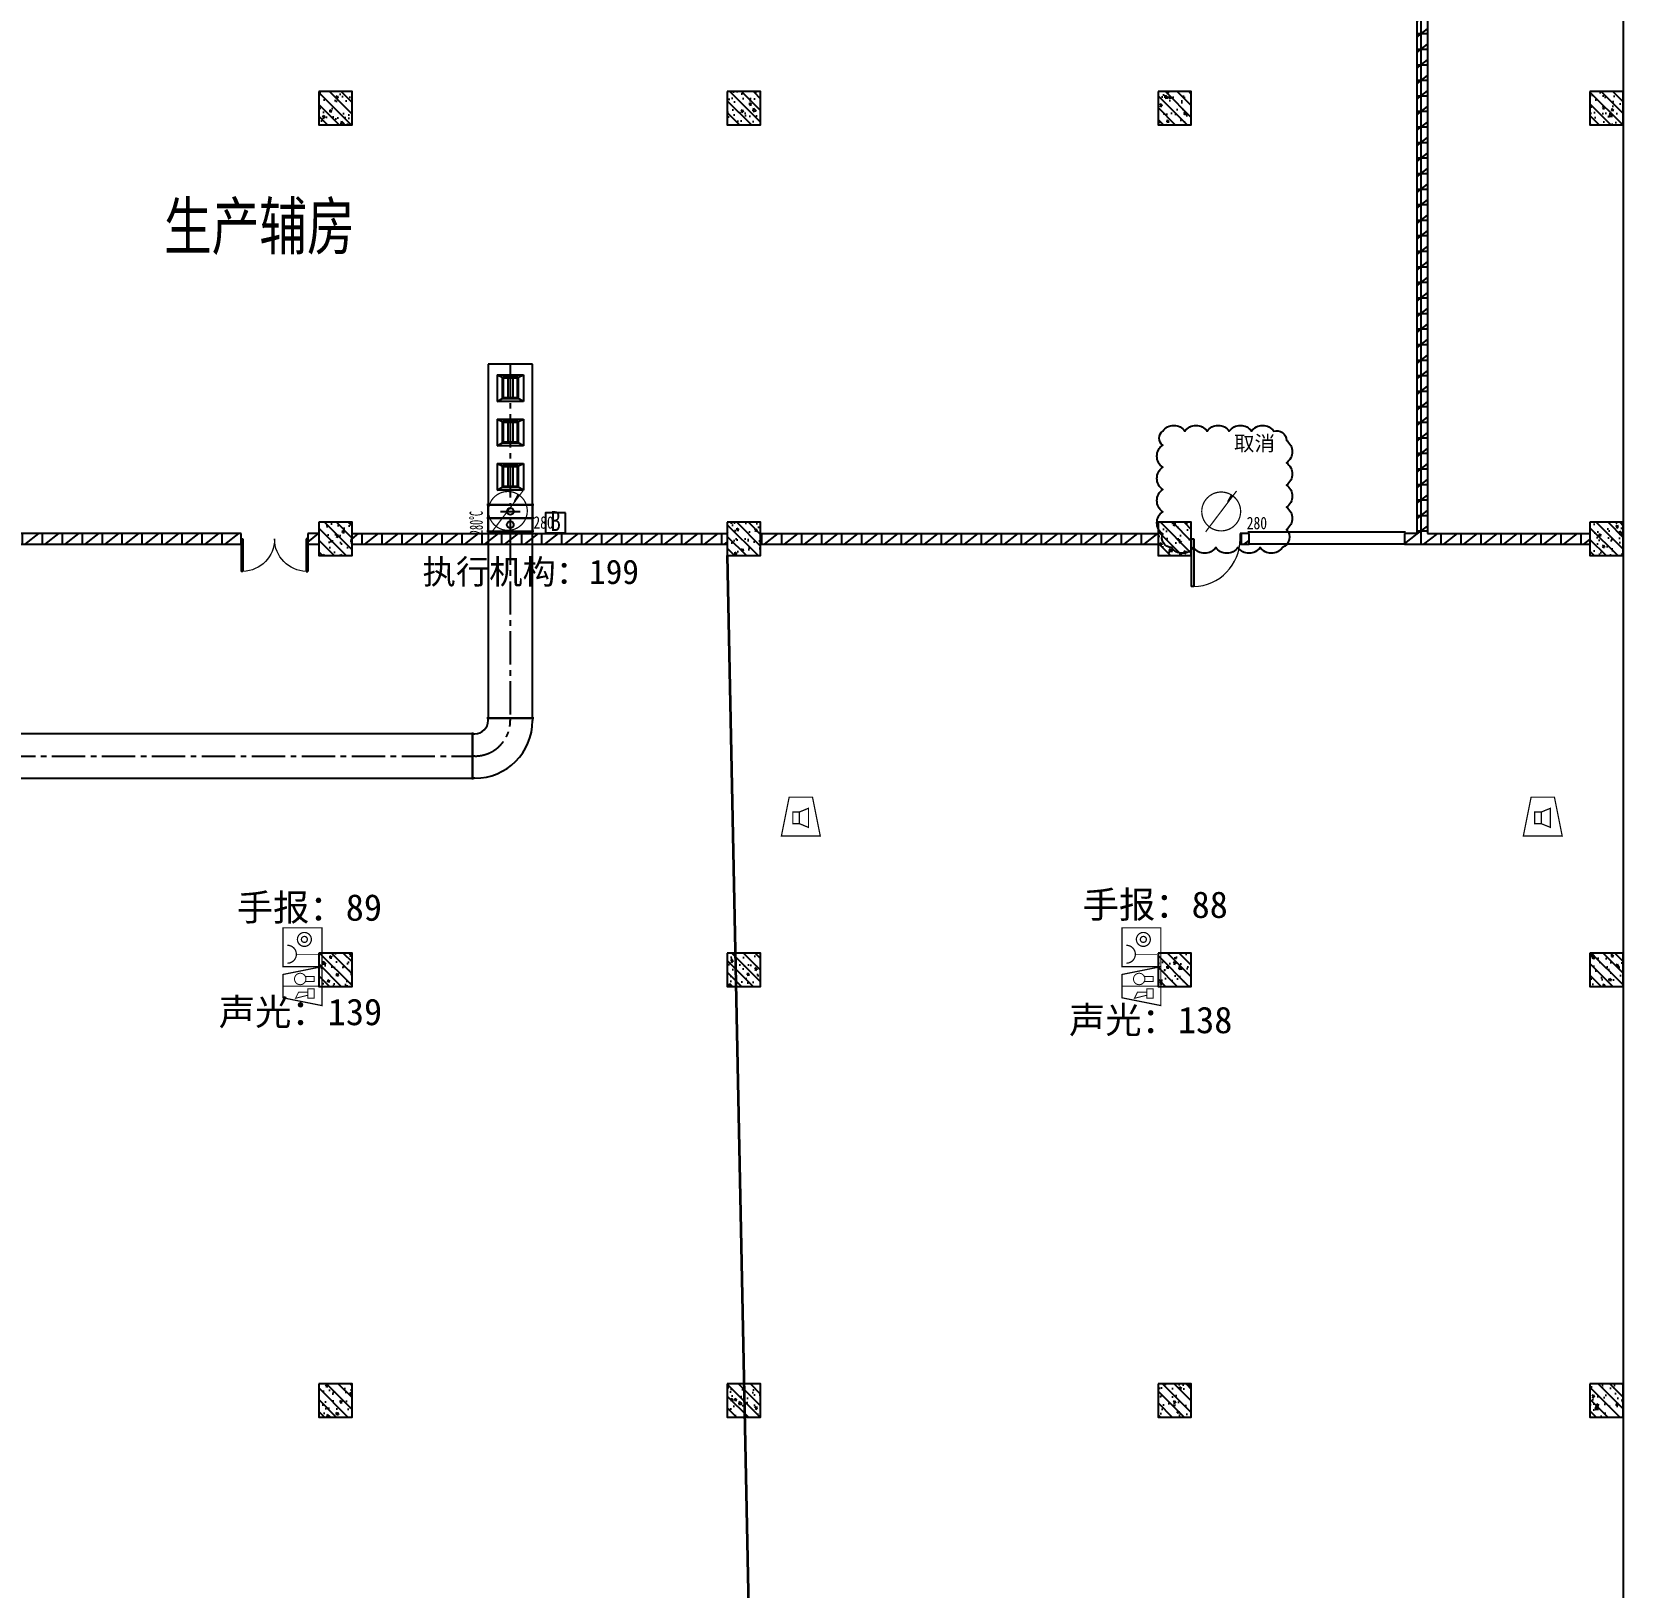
# Model space of a CAD drawing. Header units: millimetres. Extents: x -633009578 to 5705885, y -633235091 to 2571734.
# Drawn here: x 3565684 to 3601520, y 2074830 to 2109855 of the extents above; entities that cross this region are included whole.
import ezdxf

# ---------------------------------------------------------------- set-up
doc = ezdxf.new("R2010")
doc.units = ezdxf.units.MM
doc.header["$LTSCALE"] = 1000
doc.header["$MEASUREMENT"] = 0
doc.linetypes.add('CENTER2', pattern=[1.125, 0.75, -0.125, 0.125, -0.125])
doc.linetypes.add('DASH', pattern=[0.35, 0.25, -0.1])
doc.layers.get('0').update_dxf_attribs({"color": 9})
for name, color, linetype in [('000000000000电气', 7, 'Continuous'), ('A-COLUM(柱)', 255, 'Continuous'), ('A-DOOR(门）', 4, 'Continuous'), ('A-FLOR(看线)', 8, 'Continuous'), ('A-HATH(填充)', 8, 'Continuous'), ('A-TEXT(房间)', 243, 'Continuous'), ('A-WALL(墙)', 255, 'Continuous'), ('DUCT-排烟中心线', 5, 'CENTER2'), ('DUCT-排烟法兰', 4, 'Continuous'), ('DUCT-排烟管', 2, 'Continuous'), ('DUCT-排烟管端线', 4, 'Continuous'), ('DUCT-排烟阀门', 7, 'Continuous'), ('DUCT-排风风口', 7, 'Continuous'), ('HVAC-water Dim-SF', 241, 'Continuous'), ('设备-消防', 3, 'Continuous'), ('设备-照明', 3, 'Continuous')]:
    doc.layers.add(name, color=color, linetype=linetype)
doc.styles.add('_TCH', font='simhei.ttf', dxfattribs={"width": 0.75, "bigfont": 'hztxt.shx'})
doc.styles.add('_THVAC_DIM', font='simhei.ttf', dxfattribs={"width": 0.8, "height": 3.5, "bigfont": 'HZTXT'})
doc.styles.add('ELEC-DIM', font='simhei.ttf')
doc.styles.add('IDQSTYLE', font='simhei.ttf', dxfattribs={"width": 0.707, "bigfont": 'hztxt.shx'})
doc.styles.add('SF', font='simhei.ttf', dxfattribs={"width": 0.75, "bigfont": '@@@hztxt.shx'})
doc.styles.get("Standard").update_dxf_attribs({"font": 'simhei.ttf', "bigfont": 'hztxt.shx'})
doc.styles.add('宋体', font='simhei.ttf')
pattern_1 = [(0, (1102221.475196055, 677964.29318137), (0, 350), []), (37.875, (1102621.475196055, 677964.29318137), (-169.61527734408, 218.0766567528281), []), (90, (1102621.475196055, 677964.29318137), (-450, 2.755455298081545e-14), [])]

# ---------------------------------------------------------------- blocks, each defined once
blk = doc.blocks.new('HC001213')
at = {"color": 0, "linetype": 'Continuous', "const_width": 0.2}
blk.add_lwpolyline([(-1.875, 3.125), (1.875, 3.125), (3.125, -3.125), (-3.125, -3.125)], close=True, dxfattribs=at)
for points in [[(-1.293653517016746, 0.7382802506738564), (-0.243653517016746, 0.7382802506738564), (-0.243653517016746, -1.136719749326144), (-1.293653517016746, -1.136719749326144), (-1.293653517016746, 0.7382802506738564)], [(-0.243653517016746, 0.7382802506738564), (1.231346482983254, 1.338280250673856), (1.231346482983254, -1.736719749326144), (-0.243653517016746, -1.136719749326144)]]:
    blk.add_lwpolyline(points, dxfattribs=at)
at = {"color": 0, "style": 'IDQSTYLE', "width": 0.7}
blk.add_attdef('PSFHATT', (5.125, -3.125), '', height=2.5, dxfattribs=at)
blk = doc.blocks.new('HC001212')
at = {"color": 0, "linetype": 'Continuous', "const_width": 0.2}
blk.add_lwpolyline([(-1.875, 3.125), (1.875, 3.125), (3.125, -3.125), (-3.125, -3.125)], close=True, dxfattribs=at)
at = {"color": 0, "linetype": 'Continuous'}
for points, const_width in [([(0, 3.125), (0, -3.125)], 0.2), ([(-1.459485991813081, -0.8805239327332393), (-1.95948599181308, 1.119476067266761), (-0.9594859918130805, 0.619476067266761), (-0.9594859918130805, -0.8805239327332393)], 0.16), ([(-1.959485991813081, -1.880523932733239), (-1.95948599181308, -0.8805239327332393), (-0.4594859918130805, -0.8805239327332393), (-0.4594859918130805, -1.880523932733239), (-1.959485991813081, -1.880523932733239)], 0.16), ([(0.7290485194275803, -0.380523932733239), (0.7290485194281489, -1.880523932733239), (1.569048519428149, -1.880523932733239), (1.569048519430491, -0.380523932733239)], 0.16)]:
    blk.add_lwpolyline(points, dxfattribs=dict(at, const_width=const_width))
at = {"color": 0, "linetype": 'Continuous', "const_width": 0.16}
blk.add_lwpolyline([(1.799048519428144, -0.2905239327332435, 0.1989123673796631), (2.068287334970649, 0.3594760672667566, 0.1989123673796631), (1.799048519428145, 1.009476067266757, 0.1989123673796404), (1.149048519428189, 1.278714882809276, 0.1989123673796654), (0.4990485194281443, 1.009476067266757, 0.198912367379653), (0.2298097038856248, 0.3594760672667572, 0.1989123673796529), (0.4990485194281444, -0.2905239327332433, 0.1989123673796571), (1.14904851942816, -0.5597627482757622, 0.1989123673796488)], format="xyb", close=True, dxfattribs=at)
at = {"color": 0, "style": 'IDQSTYLE', "width": 0.7}
blk.add_attdef('PSFHATT', (5.125, -3.125), '', height=2.5, dxfattribs=at)
blk = doc.blocks.new('HC001208')
at = {"color": 0, "linetype": 'Continuous', "const_width": 0.2}
blk.add_lwpolyline([(-3.125, 3.125), (3.125, 3.125), (3.125, -3.125), (-3.125, -3.125)], close=True, dxfattribs=at)
blk.add_lwpolyline([(-2.560875308812533, 2.421549273106315, 0.198912367379651), (-2.13910907372117, 1.40331550819771, 0.1989123673796632), (-1.120875308812534, 0.9815492731063138, 0.1989123673796561), (-0.1026415439039181, 1.403315508197666, 0.1989123673796525), (0.3191246911874668, 2.421549273106313)], format="xyb", dxfattribs=at)
at = {"color": 0, "linetype": 'Continuous', "const_width": 0.128}
blk.add_lwpolyline([(-1.120875308812544, 0.9815492731063138), (-1.120875308812535, -2.518826738720627)], dxfattribs=at)
at = {"color": 0, "linetype": 'Continuous', "const_width": 0.2}
for points in [[(2.383210274305692, -0.3093507400644881, 0.9999999999999997), (0.1432102743056918, -0.3093507400644877, 0.9999999999999999)], [(0.7832102743056915, -0.3093507400644884, 0.9999999999999994), (1.743210274305692, -0.3093507400644881, 0.9999999999999994)]]:
    blk.add_lwpolyline(points, format="xyb", close=True, dxfattribs=at)
at = {"color": 0, "style": 'IDQSTYLE', "width": 0.7}
blk.add_attdef('PSFHATT', (5.125, -3.125), '', height=2.5, dxfattribs=at)
blk = doc.blocks.new('HC001303')
at = {"color": 0, "linetype": 'Continuous'}
blk.add_line((1.147673841419251, 1.538953517481514), (1.735401947549264, 2.599742189978989), dxfattribs=at)
at = {"color": 0, "linetype": 'Continuous', "const_width": 0.2}
blk.add_lwpolyline([(2.673745217742495e-14, -3.125, 0.1989123673796571), (2.209708691207992, -2.209708691207937, 0.1989123673796571), (3.125000000000028, -4.323120637516818e-16, 0.1989123673796568), (2.209708691207993, 2.209708691207993, 0.1989123673796569), (2.841876514387939e-14, 3.125, 0.1989123673796569), (-2.209708691207936, 2.209708691207994, 0.1989123673796568), (-3.124999999999972, 2.10353517373855e-15, 0.1989123673796572), (-2.209708691207937, -2.209708691207936, 0.1989123673796571)], format="xyb", close=True, dxfattribs=at)
blk.add_lwpolyline([(-2.500110713345594, -3.281016827298258), (2.47847216535268, 3.297393019579605)], dxfattribs=at)
at = {"color": 0, "style": 'IDQSTYLE', "width": 0.7}
for tag, p in [('280', (4.109408226946883, -2.854615367737885)), ('PSFHATT', (5.125000010000028, -3.281016827298258))]:
    blk.add_attdef(tag, p, '', height=2, dxfattribs=at)
blk = doc.blocks.new('$DorLib2D$00000001')
for p, q in [((0.45, 0.9750000000000001), (0.5000000000000002, 0.9750000000000001)), ((0.45, 0), (0.45, 0.9750000000000001)), ((0.5, 0), (0.5, 0.9750000000000001)), ((0.5, 0), (0.45, 0))]:
    blk.add_line(p, q)
at = {"lineweight": 13}
blk.add_arc((0.475, 0), 0.975, 91.4692835813538, 180, dxfattribs=at)
blk = doc.blocks.new('$DorLib2D$00000136')
at = {"color": 0, "linetype": 'DASH'}
blk.add_line((0.5074999999959537, 0.6666666666674388), (-0.507500000003974, 0.666666666667382), dxfattribs=at)
at = {"color": 0, "linetype": 'Continuous'}
blk.add_line((-0.5000000000040377, -0.4999999999982236), (0.4999999999959623, -0.4999999999981668), dxfattribs=at)
blk = doc.blocks.new('$DorLib2D$00000002')
for p, q in [((-0.5, -5.684341886080802e-17), (-0.5000000000000007, 0.4875)), ((-0.4750000000000007, 0.4875), (-0.5000000000000007, 0.4875)), ((-0.475, -2.842170943040401e-17), (-0.4750000000000007, 0.4875)), ((0.475, -2.842170943040401e-17), (0.4750000000000007, 0.4875)), ((0.4750000000000007, 0.4875), (0.5000000000000007, 0.4875)), ((0.5, -5.684341886080802e-17), (0.5000000000000007, 0.4875)), ((-0.5, -5.684341886080802e-17), (-0.475, -2.842170943040401e-17)), ((0.5, -5.684341886080802e-17), (0.475, -2.842170943040401e-17))]:
    blk.add_line(p, q)
at = {"lineweight": 13}
for centre, start, end in [((-0.4875, -4.263256414560601e-17), 0, 88.53071641864632), ((0.4875, -4.263256414560601e-17), 91.4692835813537, 180)]:
    blk.add_arc(centre, 0.4875, start, end, dxfattribs=at)
blk = doc.blocks.new('_FZH')
h = blk.add_hatch()
h.set_pattern_fill('钢筋混凝土', color=256, scale=0.1, style=0)
h.set_pattern_definition([(45, (0, 0), (-0.1767766952966369, 0.1767766952966369), []), (50, (0, 0), (0.7172601826007535, -0.06275213498259512), [0.07500000000000001, -0.8250000000000001]), (355, (0, 0), (-0.138751333613, 0.7521921337000119), [0.06, -0.66]), (100.4514, (0.05977168000000001, -0.00522934), (0.5785093817140216, 0.6894395420609536), [0.06374019, -0.701142112]), (46.1842, (0, 0.2), (1.067241048625645, -0.1655190143290181), [0.1125, -1.2375]), (96.6356, (0.088936745, 0.186206693), (0.9346627055487033, 0.9741178709004418), [0.095610288, -1.051713]), (351.1842, (0, 0.2), (0.9346619451336272, 0.9741186009253247), [0.09000000000000001, -0.9900000000000001]), (21, (0.1, 0.15), (0.5969070521184617, -0.4026188906653388), [0.07500000000000001, -0.8250000000000001]), (326, (0.1, 0.15), (0.2433153319215824, 0.7251500450468529), [0.06, -0.66]), (71.4514, (0.149742233, 0.116448394), (0.84022262858149, 0.3225304967099524), [0.06374019, -0.701142112]), (37.50000000000001, (0, 0), (0.01215985531729062, 0.3328938538313115), [0, -0.652, 0, -0.67, 0, -0.6625000000000001]), (7.499999999999999, (0, 0), (0.2630695374421486, 0.3944117118823603), [0, -0.382, 0, -0.637, 0, -0.2525]), (-32.5, (-0.223, 0), (0.533822436172409, -0.02255487173437976), [0, -0.25, 0, -0.78, 0, -1.035]), (-42.5, (-0.323, 0), (0.5831861693423862, 0.1001049823323177), [0, -0.325, 0, -0.518, 0, -0.735])])
h.paths.add_polyline_path([(-0.5, -0.5), (0.5, -0.5), (0.5, 0.5), (-0.5, 0.5)])
blk.add_lwpolyline([(-0.5, -0.5), (0.5, -0.5), (0.5, 0.5), (-0.5, 0.5)], close=True)
blk = doc.blocks.new('00000594Cent')
at = {"lineweight": -2}
blk.add_line((-218.75, 1.4210854715202e-14), (218.75, 1.4210854715202e-14), dxfattribs=at)
at = {"color": 0, "linetype": 'ByBlock', "lineweight": -2}
blk.add_circle((0, 1.4210854715202e-14), 125, dxfattribs=at)
blk = doc.blocks.new('00000594Body')
at = {"color": 0, "linetype": 'ByBlock', "lineweight": -2}
for p, q in [((-250, -500), (-249.9999999999964, 500)), ((250, 500), (-250, 500)), ((250, -500), (250.0000000000036, 500)), ((-250, -500), (250, -500))]:
    blk.add_line(p, q, dxfattribs=at)
blk = doc.blocks.new('00000578Cent')
at = {"color": 0, "linetype": 'ByBlock', "lineweight": -2}
blk.add_circle((0, 0), 125, dxfattribs=at)
blk = doc.blocks.new('00000578Body')
at = {"color": 0, "linetype": 'ByBlock', "lineweight": -2}
for p, q in [((249.9999999999964, 500.0000000000036), (-250, 500.0000000000036)), ((-249.9999999999964, -499.9999999999964), (-250, 500.0000000000036)), ((249.9999999999891, -499.9999999999964), (250.0000000000036, 500.0000000000036)), ((-250, -499.9999999999964), (249.9999999999964, -499.9999999999964))]:
    blk.add_line(p, q, dxfattribs=at)
at = {"lineweight": -2}
blk.add_line((0, -218.7499999999982), (0, 218.7499999999982), dxfattribs=at)
blk = doc.blocks.new('$风口$00000108')
for p, q in [((-250, 135), (-190, 75)), ((-250, -135), (-250, 135)), ((200, 25), (-190, 25)), ((250, 135), (200, 75)), ((250, 135), (250, -135)), ((-250, -135), (-190, -75)), ((250, -135), (-250, -135)), ((200, -25), (-190, -25)), ((200, -75), (250, -135))]:
    blk.add_line(p, q)
at = {"linetype": 'Continuous'}
blk.add_line((250, 135), (-250, 135), dxfattribs=at)
at = {"lineweight": 40}
for p, q in [((-190, 75), (200, 75)), ((-190, -75), (-190, 75)), ((200, 75), (200, -75)), ((-190, -75), (200, -75))]:
    blk.add_line(p, q, dxfattribs=at)

msp = doc.modelspace()

# ---------------------------------------------------------------- hatches: boundary and pattern name
at = {"layer": 'A-HATH(填充)'}
h = msp.add_hatch(dxfattribs=at)
h.set_pattern_fill('空心砖', color=256, scale=100, style=0)
h.set_pattern_definition(pattern_1)
h.paths.add_polyline_path([(3596989.994031758, 2112194.629172623), (3596869.994031752, 2112114.629172621), (3596869.994031752, 2098554.629172602), (3596989.994031758, 2098474.629172604), (3597109.994031752, 2098554.629172583), (3597109.994031752, 2112114.629172624)])
h = msp.add_hatch(dxfattribs=at)
h.set_pattern_fill('空心砖', color=256, scale=100, style=0)
h.set_pattern_definition(pattern_1)
h.paths.add_polyline_path([(3563694.99403178, 2098554.629172626), (3563694.99403178, 2098314.629172626), (3570399.994032013, 2098314.629172634), (3570399.994032013, 2098554.629172634)])
h = msp.add_hatch(dxfattribs=at)
h.set_pattern_fill('空心砖', color=256, scale=100, style=0)
h.set_pattern_definition(pattern_1)
h.paths.add_polyline_path([(3572144.99403178, 2098314.629172631), (3572144.99403178, 2098554.629172631), (3571899.994032013, 2098554.629172634), (3571899.994032013, 2098314.629172634)])
h = msp.add_hatch(dxfattribs=at)
h.set_pattern_fill('空心砖', color=256, scale=100, style=0)
h.set_pattern_definition(pattern_1)
h.paths.add_polyline_path([(3581344.99403178, 2098314.629172626), (3581344.99403178, 2098554.629172626), (3572894.99403178, 2098554.629172626), (3572894.99403178, 2098314.629172626)])
h = msp.add_hatch(dxfattribs=at)
h.set_pattern_fill('空心砖', color=256, scale=100, style=0)
h.set_pattern_definition(pattern_1)
h.paths.add_polyline_path([(3591044.99403178, 2098314.629172626), (3591044.99403178, 2098554.629172626), (3582094.99403178, 2098554.629172626), (3582094.99403178, 2098314.629172626)])
h = msp.add_hatch(dxfattribs=at)
h.set_pattern_fill('空心砖', color=256, scale=100, style=0)
h.set_pattern_definition(pattern_1)
h.paths.add_polyline_path([(3592894.994030996, 2098314.629172688), (3593094.994032013, 2098314.629172688), (3593094.994032013, 2098554.629172619), (3592894.994030996, 2098554.62917262)])
h = msp.add_hatch(dxfattribs=at)
h.set_pattern_fill('空心砖', color=256, scale=100, style=0)
h.set_pattern_definition(pattern_1)
h.paths.add_polyline_path([(3596869.994031752, 2098554.629172602), (3596594.994031504, 2098554.629172604), (3596594.994031504, 2098314.629172688), (3596989.994031767, 2098314.629172626), (3596989.994031758, 2098474.629172604)])
h = msp.add_hatch(dxfattribs=at)
h.set_pattern_fill('空心砖', color=256, scale=100, style=0)
h.set_pattern_definition(pattern_1)
h.paths.add_polyline_path([(3600769.99403178, 2098314.629172626), (3600769.99403178, 2098554.629172622), (3597109.994031752, 2098554.629172583), (3596989.994031757, 2098474.629172604), (3596989.994031767, 2098314.629172626)])

# ---------------------------------------------------------------- linework, layer by layer
at = {"layer": '000000000000电气', "color": 2, "lineweight": 35}
msp.add_line((3581344.99403178, 2098059.629172626), (3581920.027039076, 2069370.5), dxfattribs=at)
at = {"layer": 'A-FLOR(看线)'}
msp.add_lwpolyline([(3601519.994031763, 2127934.629173214), (3601519.994031763, 2060984.629172626)], dxfattribs=at)
at = {"layer": 'A-WALL(墙)'}
for p, q in [((3596869.994031752, 2112114.629172621), (3596869.994031752, 2098554.629172602)), ((3597109.994031752, 2112114.629172624), (3597109.994031752, 2098554.629172583)), ((3570399.994032013, 2098554.629172634), (3563694.994031342, 2098554.629172598)), ((3563694.994031342, 2098314.629172605), (3570399.994032013, 2098314.629172634)), ((3570399.994032013, 2098314.629172634), (3570399.994032013, 2098554.629172634)), ((3572144.994031341, 2098554.629172277), (3571899.994032013, 2098554.629172634)), ((3571899.994032013, 2098554.629172634), (3571899.994032013, 2098314.629172634)), ((3571899.994032013, 2098314.629172634), (3572144.994031341, 2098314.629172975)), ((3572894.994031993, 2098554.629172634), (3581344.994031342, 2098554.629172617)), ((3572894.994031993, 2098314.629172634), (3581344.994031342, 2098314.629172611)), ((3582094.994031993, 2098554.629172632), (3591044.994031342, 2098554.629172619)), ((3582094.994031993, 2098314.629172581), (3591044.994031342, 2098314.62917259)), ((3593094.994032013, 2098554.629172619), (3592894.994030996, 2098554.62917262)), ((3592894.994030996, 2098554.62917262), (3592894.994030996, 2098314.629172688)), ((3592894.994030996, 2098314.629172688), (3593094.994032013, 2098314.629172688)), ((3593094.994032013, 2098314.629172688), (3593094.994032013, 2098554.629172619)), ((3596869.994031752, 2098554.629172602), (3596594.994031504, 2098554.629172604)), ((3596594.994031504, 2098554.629172604), (3596594.994031504, 2098314.629172688)), ((3596594.994031504, 2098314.629172688), (3596989.994031767, 2098314.629172626)), ((3596989.994031767, 2098314.629172626), (3600769.994031992, 2098314.629172584)), ((3597109.994031752, 2098554.629172583), (3600769.994031993, 2098554.629172692))]:
    msp.add_line(p, q, dxfattribs=at)
at = {"layer": 'DUCT-排烟中心线', "color": 8}
for p, q in [((3576459.203168958, 2102368.748772793), (3576459.203168958, 2099205.771617436)), ((3576459.203168958, 2098605.171617436), (3576459.203168958, 2094396.082794277)), ((3576459.203168958, 2094395.882794277), (3576459.203168958, 2094345.882794277)), ((3561637.598546567, 2093545.882794277), (3575609.003168958, 2093545.882794277)), ((3575659.203168958, 2093545.882794277), (3575609.203168958, 2093545.882794277))]:
    msp.add_line(p, q, dxfattribs=at)
msp.add_arc((3575659.203168958, 2094345.882794277), 800, 270, 0, dxfattribs=at)
at = {"layer": 'DUCT-排烟法兰', "color": 8}
for p, q in [((3576989.203168958, 2099205.671617436), (3575929.203168958, 2099205.671617436)), ((3576989.203168958, 2098905.471617436), (3575929.203168958, 2098905.471617436)), ((3576989.203168958, 2098605.271617436), (3575929.203168958, 2098605.271617436)), ((3576989.203168958, 2094395.982794277), (3575929.203168958, 2094395.982794277)), ((3575609.103168957, 2094075.882794277), (3575609.103168957, 2093015.882794277))]:
    msp.add_line(p, q, dxfattribs=at)
at = {"layer": 'DUCT-排烟管', "color": 8}
for p, q in [((3575959.203168958, 2102368.748772793), (3575959.203168958, 2099205.771617436)), ((3576959.203168958, 2102368.748772793), (3575959.203168958, 2102368.748772793)), ((3576959.203168958, 2099205.771617436), (3576959.203168958, 2102368.748772793)), ((3575959.203168958, 2098905.571617437), (3575959.203168958, 2099205.571617437)), ((3576959.203168958, 2099205.571617437), (3576959.203168958, 2098905.571617437)), ((3575959.203168958, 2098605.371617436), (3575959.203168958, 2098905.371617436)), ((3575959.203168958, 2098605.171617436), (3575959.203168958, 2094396.082794277)), ((3576959.203168958, 2098905.371617436), (3576959.203168958, 2098605.371617436)), ((3576959.203168958, 2094396.082794277), (3576959.203168958, 2098605.171617436)), ((3575959.203168958, 2094345.882794277), (3575959.203168958, 2094395.882794277)), ((3576959.203168958, 2094395.882794277), (3576959.203168958, 2094345.882794277)), ((3575609.003168958, 2094045.882794277), (3561637.598546567, 2094045.882794277)), ((3575609.203168958, 2094045.882794277), (3575659.203168958, 2094045.882794277)), ((3561637.598546567, 2093045.882794277), (3575609.003168958, 2093045.882794277)), ((3575659.203168958, 2093045.882794277), (3575609.203168958, 2093045.882794277))]:
    msp.add_line(p, q, dxfattribs=at)
for radius in [1300, 300]:
    msp.add_arc((3575659.203168958, 2094345.882794277), radius, 270, 0, dxfattribs=at)
at = {"layer": 'DUCT-排烟管端线', "color": 8}
for p, q in [((3575959.203168958, 2099205.771617436), (3576959.203168958, 2099205.771617436)), ((3576959.203168958, 2099205.571617437), (3575959.203168958, 2099205.571617437)), ((3576959.203168958, 2098905.571617437), (3575959.203168958, 2098905.571617437)), ((3576959.203168958, 2098905.371617436), (3575959.203168958, 2098905.371617436)), ((3576959.203168958, 2098605.371617436), (3575959.203168958, 2098605.371617436)), ((3576959.203168958, 2098605.171617436), (3575959.203168958, 2098605.171617436)), ((3575959.203168958, 2094396.082794277), (3576959.203168958, 2094396.082794277)), ((3576959.203168958, 2094395.882794277), (3575959.203168958, 2094395.882794277)), ((3575609.003168958, 2093045.882794277), (3575609.003168958, 2094045.882794277)), ((3575609.203168958, 2093045.882794277), (3575609.203168958, 2094045.882794277))]:
    msp.add_line(p, q, dxfattribs=at)
at = {"layer": 'HVAC-water Dim-SF', "color": 8, "linetype": 'Continuous'}
msp.add_lwpolyline([(3577699.172351418, 2099021.100690288), (3577249.172351418, 2099021.100690288), (3577249.172351418, 2098571.100690288), (3577699.172351418, 2098571.100690288)], close=True, dxfattribs=at)
at = {"layer": '设备-照明', "color": 6}
msp.add_lwpolyline([(3591150.388703149, 2100860.66731875, -0.5206), (3591650.388703149, 2100860.66731875, -0.5206), (3592150.388703149, 2100860.66731875, -0.5206), (3592650.388703149, 2100860.66731875, -0.5206), (3593150.388703149, 2100860.66731875, -0.5206), (3593650.388703149, 2100860.66731875, -0.5206), (3593938.847419244, 2100649.126034844, -0.5206), (3593938.847419244, 2100149.126034844, -0.5206), (3593938.847419244, 2099649.126034844, -0.5206), (3593938.847419244, 2099149.126034844, -0.5206), (3593938.847419244, 2098649.126034844, -0.5206), (3593845.042889223, 2098242.930564865, -0.5206), (3593345.042889223, 2098242.930564865, -0.5206), (3592845.042889223, 2098242.930564865, -0.5206), (3592345.042889223, 2098242.930564865, -0.5206), (3591845.042889223, 2098242.930564865, -0.5206), (3591345.042889223, 2098242.930564865, -0.5206), (3591150.388703149, 2098548.276378791, -0.5206), (3591150.388703149, 2099048.276378791, -0.5206), (3591150.388703149, 2099548.276378791, -0.5206), (3591150.388703149, 2100048.276378791, -0.5206), (3591150.388703149, 2100548.276378791, -0.5206), (3591150.388703149, 2100860.66731875, -0.5206)], format="xyb", close=True, dxfattribs=at)

# ---------------------------------------------------------------- block references
at = {"layer": 'A-COLUM(柱)', "xscale": 750, "yscale": 750, "zscale": 750, "rotation": 270}
for p in [(3572519.99403178, 2108134.629172626), (3581719.99403178, 2108134.629172626), (3591419.99403178, 2108134.629172626), (3601144.99403178, 2108134.629172626), (3572519.99403178, 2098434.629172626), (3581719.99403178, 2098434.629172626), (3591419.99403178, 2098434.629172626), (3601144.99403178, 2098434.629172626), (3572519.99403178, 2088734.629172626), (3581719.99403178, 2088734.629172626), (3591419.99403178, 2088734.629172626), (3601144.99403178, 2088734.629172626), (3572519.99403178, 2079034.629172626), (3581719.99403178, 2079034.629172626), (3591419.99403178, 2079034.629172626), (3601144.99403178, 2079034.629172626)]:
    msp.add_blockref('_FZH', p, dxfattribs=at)
at = {"layer": 'A-DOOR(门）', "extrusion": (0, 0, -1), "xscale": 3500, "yscale": 240, "zscale": 3500}
msp.add_blockref('$DorLib2D$00000136', (-3594844.994031588, 2098434.629172626), dxfattribs=at)
at = {"layer": 'A-DOOR(门）', "xscale": -1500, "yscale": 1500, "zscale": 1500, "rotation": 180}
msp.add_blockref('$DorLib2D$00000002', (3571149.994031686, 2098434.629172626), dxfattribs=at)
at = {"layer": 'A-DOOR(门）', "extrusion": (0, 0, -1), "xscale": -1100, "yscale": 1100, "zscale": 1100, "rotation": 180}
msp.add_blockref('$DorLib2D$00000001', (-3592344.99403133, 2098434.629172626), dxfattribs=at)
at = {"layer": 'DUCT-排烟阀门', "color": 8, "xscale": 0.6, "rotation": 270}
for name, p in [('00000578Body', (3576459.203168958, 2099055.571617437, 3000)), ('00000594Body', (3576459.203168958, 2098755.371617436, 3000))]:
    msp.add_blockref(name, p, dxfattribs=at)
at = {"layer": 'DUCT-排烟阀门', "color": 8, "xscale": 0.6, "yscale": 0.6, "rotation": 270}
for name, p in [('00000578Cent', (3576459.203168958, 2099055.571617437, 3000)), ('00000594Cent', (3576459.203168958, 2098755.371617436, 3000))]:
    msp.add_blockref(name, p, dxfattribs=at)
at = {"layer": 'DUCT-排风风口', "color": 8, "xscale": 1.2, "yscale": 2.222222222222222, "rotation": 90}
for p in [(3576459.203168958, 2101833.03909324, 2600), (3576459.203168958, 2100833.03909324, 2600), (3576459.203168958, 2099833.03909324, 2600)]:
    msp.add_blockref('$风口$00000108', p, dxfattribs=at)
at = {"layer": '设备-消防'}
ref = msp.add_blockref('HC001303', (3576403.613931319, 2099065.729489825, 3000), dxfattribs=dict(at, xscale=140, yscale=140, zscale=140))
ref.add_attrib('280', '280', (3576978.931083092, 2098666.083338341, 3000), dxfattribs={"layer": '0', "color": 0, "height": 280, "width": 0.8})
ref = msp.add_blockref('HC001303', (3592467.598708468, 2099053.960608262), dxfattribs=dict(at, xscale=140, yscale=140, zscale=140))
ref.add_attrib('280', '280', (3593042.91586024, 2098654.314456778), dxfattribs={"layer": '0', "color": 0, "height": 280, "width": 0.8})
at = {"layer": '设备-消防', "xscale": 140, "yscale": 140, "zscale": 140}
for p in [(3583001.494031751, 2092182.513829914), (3599709.494031751, 2092182.513829914)]:
    msp.add_blockref('HC001213', p, dxfattribs=at)
at = {"layer": '设备-消防', "xscale": 140, "yscale": 140, "zscale": 140, "rotation": 90}
for name, p in [('HC001208', (3571778.395743428, 2089240.060488791)), ('HC001208', (3590671.395743428, 2089240.060488791)), ('HC001212', (3571778.395743428, 2088365.060488791)), ('HC001212', (3590671.395743428, 2088365.060488791))]:
    msp.add_blockref(name, p, dxfattribs=at)

# ---------------------------------------------------------------- texts
at = {"layer": '000000000000电气', "color": 20, "lineweight": 35, "true_color": 0xff5500, "style": '宋体'}
msp.add_text('执行机构：199', height=550, dxfattribs=at).set_placement((3574482.805632902, 2097420.709234942))
at = {"layer": '000000000000电气', "color": 2, "lineweight": 35, "style": '宋体'}
for s, p in [('手报：89', (3570297.793218562, 2089837.559974538)), ('手报：88', (3589346.057185013, 2089899.809203187))]:
    msp.add_text(s, height=600, dxfattribs=at).set_placement(p)
at = {"layer": '000000000000电气', "color": 5, "lineweight": 35, "style": '宋体'}
for s, p in [('声光：139', (3569893.145213537, 2087485.42839346)), ('声光：138', (3589039.773850331, 2087303.943761831))]:
    msp.add_text(s, height=600, dxfattribs=at).set_placement(p)
at = {"layer": 'A-TEXT(房间)', "style": '_TCH', "width": 0.75}
msp.add_text('生产辅房', height=1050, dxfattribs=at).set_placement((3568658.420153392, 2104952.164068998))
at = {"layer": 'DUCT-排烟阀门', "color": 8, "style": '_THVAC_DIM', "width": 0.5647058823529412}
msp.add_text('280%%dC', height=297.5, rotation=90, dxfattribs=at).set_placement((3575839.753227136, 2098522.048916616, 3000))
at = {"layer": 'HVAC-water Dim-SF', "color": 8, "linetype": 'Continuous', "style": 'SF', "width": 0.75}
msp.add_text('B', height=450, dxfattribs=at).set_placement((3577366.080063981, 2098611.974903055, 5600))
at = {"layer": '设备-照明', "color": 6, "style": 'ELEC-DIM'}
msp.add_text('取消', height=339.8734177215189, dxfattribs=at).set_placement((3592753.597825406, 2100419.158718553))

doc.saveas('drawing.dxf')
